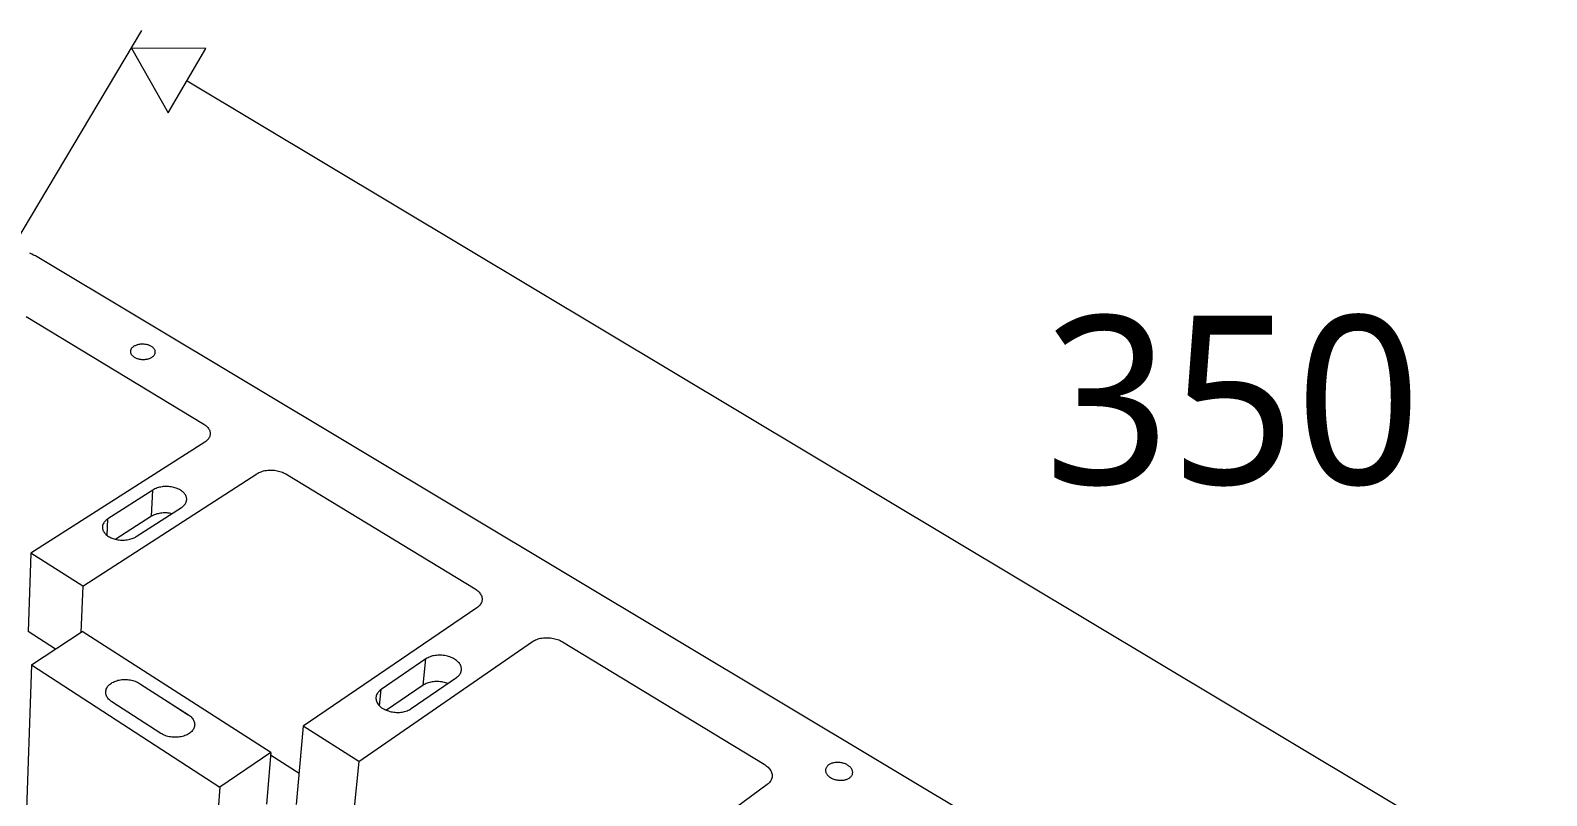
# Model space of a CAD drawing. Header units: millimetres. Extents: x 438 to 4638, y 478 to 3448.
# Drawn here: x 2891.9 to 3071.9, y 2415.5 to 2506.3 of the extents above; entities that cross this region are included whole.
import ezdxf

# ---------------------------------------------------------------- set-up
doc = ezdxf.new("R2010")
doc.units = ezdxf.units.MM
doc.styles.add('微軟正黑體-20', font='Microsoft JhengHei.ttf', dxfattribs={"height": 20})

msp = doc.modelspace()

# ---------------------------------------------------------------- linework, layer by layer
at = {"lineweight": 5}
for p, q in [((2889.96, 2480.78), (2905.17, 2506.3)), ((2910.53, 2500.31), (3120.37, 2374.65)), ((2892.1, 2479.74), (2891.87, 2479.84)), ((2892.31, 2479.63), (2892.1, 2479.74)), ((2892.52, 2479.52), (2892.31, 2479.63)), ((3111.41, 2348.43), (2892.52, 2479.52)), ((2891.43, 2472.35), (2912.52, 2459.55)), ((2903.82, 2468.28), (2903.81, 2468.22)), ((2903.81, 2468.22), (2903.81, 2468.16)), ((2903.81, 2468.16), (2903.81, 2468.1)), ((2903.81, 2468.1), (2903.82, 2468.04)), ((2903.83, 2468.34), (2903.82, 2468.28)), ((2903.82, 2468.04), (2903.84, 2467.98)), ((2903.85, 2468.39), (2903.83, 2468.34)), ((2903.84, 2467.98), (2903.87, 2467.92)), ((2903.87, 2468.45), (2903.85, 2468.39)), ((2903.91, 2468.5), (2903.87, 2468.45)), ((2903.87, 2467.92), (2903.9, 2467.87)), ((2903.9, 2467.87), (2903.93, 2467.81)), ((2903.94, 2468.56), (2903.91, 2468.5)), ((2903.99, 2468.61), (2903.94, 2468.56)), ((2904.04, 2468.66), (2903.99, 2468.61)), ((2904.09, 2468.71), (2904.04, 2468.66)), ((2904.15, 2468.75), (2904.09, 2468.71)), ((2904.21, 2468.8), (2904.15, 2468.75)), ((2904.28, 2468.84), (2904.21, 2468.8)), ((2904.36, 2468.87), (2904.28, 2468.84)), ((2904.43, 2468.91), (2904.36, 2468.87)), ((2904.51, 2468.94), (2904.43, 2468.91)), ((2904.6, 2468.96), (2904.51, 2468.94)), ((2904.69, 2468.99), (2904.6, 2468.96)), ((2904.78, 2469.01), (2904.69, 2468.99)), ((2904.87, 2469.03), (2904.78, 2469.01)), ((2904.96, 2469.04), (2904.87, 2469.03)), ((2905.06, 2469.05), (2904.96, 2469.04)), ((2905.15, 2469.05), (2905.06, 2469.05)), ((2905.25, 2469.05), (2905.15, 2469.05)), ((2905.34, 2469.05), (2905.25, 2469.05)), ((2905.44, 2469.05), (2905.34, 2469.05)), ((2905.54, 2469.03), (2905.44, 2469.05)), ((2905.63, 2469.02), (2905.54, 2469.03)), ((2905.72, 2469), (2905.63, 2469.02)), ((2905.82, 2468.98), (2905.72, 2469)), ((2905.9, 2468.96), (2905.82, 2468.98)), ((2905.99, 2468.93), (2905.9, 2468.96)), ((2906.07, 2468.9), (2905.99, 2468.93)), ((2906.15, 2468.86), (2906.07, 2468.9)), ((2906.23, 2468.82), (2906.15, 2468.86)), ((2906.3, 2468.78), (2906.23, 2468.82)), ((2906.37, 2468.74), (2906.3, 2468.78)), ((2906.43, 2468.69), (2906.37, 2468.74)), ((2906.49, 2468.65), (2906.43, 2468.69)), ((2906.55, 2468.59), (2906.49, 2468.65)), ((2906.59, 2468.54), (2906.55, 2468.59)), ((2906.64, 2468.49), (2906.59, 2468.54)), ((2906.67, 2468.43), (2906.64, 2468.49)), ((2906.7, 2468.38), (2906.67, 2468.43)), ((2906.67, 2467.8), (2906.7, 2467.85)), ((2906.73, 2468.32), (2906.7, 2468.38)), ((2906.7, 2467.85), (2906.72, 2467.91)), ((2906.72, 2467.91), (2906.74, 2467.96)), ((2906.75, 2468.26), (2906.73, 2468.32)), ((2906.74, 2467.96), (2906.76, 2468.02)), ((2906.76, 2468.2), (2906.75, 2468.26)), ((2906.76, 2468.14), (2906.76, 2468.2)), ((2906.76, 2468.08), (2906.76, 2468.14)), ((2906.76, 2468.02), (2906.76, 2468.08)), ((2903.93, 2467.81), (2903.98, 2467.76)), ((2903.98, 2467.76), (2904.02, 2467.7)), ((2904.02, 2467.7), (2904.08, 2467.65)), ((2904.08, 2467.65), (2904.13, 2467.61)), ((2904.13, 2467.61), (2904.2, 2467.56)), ((2904.2, 2467.56), (2904.27, 2467.52)), ((2904.27, 2467.52), (2904.34, 2467.47)), ((2904.34, 2467.47), (2904.41, 2467.44)), ((2904.41, 2467.44), (2904.5, 2467.4)), ((2904.5, 2467.4), (2904.58, 2467.37)), ((2904.58, 2467.37), (2904.67, 2467.34)), ((2904.67, 2467.34), (2904.75, 2467.32)), ((2904.75, 2467.32), (2904.85, 2467.29)), ((2904.85, 2467.29), (2904.94, 2467.28)), ((2904.94, 2467.28), (2905.03, 2467.26)), ((2905.03, 2467.26), (2905.13, 2467.25)), ((2905.13, 2467.25), (2905.23, 2467.25)), ((2905.23, 2467.25), (2905.32, 2467.24)), ((2905.32, 2467.24), (2905.42, 2467.25)), ((2905.42, 2467.25), (2905.52, 2467.25)), ((2905.52, 2467.25), (2905.61, 2467.26)), ((2905.61, 2467.26), (2905.71, 2467.27)), ((2905.71, 2467.27), (2905.8, 2467.29)), ((2905.8, 2467.29), (2905.89, 2467.31)), ((2905.89, 2467.31), (2905.97, 2467.33)), ((2905.97, 2467.33), (2906.06, 2467.36)), ((2906.06, 2467.36), (2906.14, 2467.39)), ((2906.14, 2467.39), (2906.22, 2467.43)), ((2906.22, 2467.43), (2906.29, 2467.46)), ((2906.29, 2467.46), (2906.36, 2467.5)), ((2906.36, 2467.5), (2906.42, 2467.55)), ((2906.42, 2467.55), (2906.48, 2467.59)), ((2906.48, 2467.59), (2906.54, 2467.64)), ((2906.54, 2467.64), (2906.59, 2467.69)), ((2906.59, 2467.69), (2906.63, 2467.74)), ((2906.63, 2467.74), (2906.67, 2467.8)), ((2912.52, 2459.55), (2912.63, 2459.48)), ((2912.63, 2459.48), (2912.74, 2459.4)), ((2912.74, 2459.4), (2912.83, 2459.32)), ((2912.83, 2459.32), (2912.92, 2459.24)), ((2912.92, 2459.24), (2913, 2459.15)), ((2913, 2459.15), (2913.07, 2459.06)), ((2913.07, 2459.06), (2913.13, 2458.97)), ((2913.13, 2458.97), (2913.18, 2458.88)), ((2913.18, 2458.88), (2913.22, 2458.78)), ((2912.63, 2457.43), (2891.97, 2444.24)), ((2912.74, 2457.51), (2912.63, 2457.43)), ((2912.83, 2457.58), (2912.74, 2457.51)), ((2912.92, 2457.66), (2912.83, 2457.58)), ((2913, 2457.74), (2912.92, 2457.66)), ((2913.07, 2457.83), (2913, 2457.74)), ((2913.13, 2457.92), (2913.07, 2457.83)), ((2913.18, 2458.01), (2913.13, 2457.92)), ((2913.22, 2458.1), (2913.18, 2458.01)), ((2913.22, 2458.78), (2913.25, 2458.69)), ((2913.25, 2458.2), (2913.22, 2458.1)), ((2913.25, 2458.69), (2913.27, 2458.59)), ((2913.27, 2458.3), (2913.25, 2458.2)), ((2913.27, 2458.59), (2913.28, 2458.49)), ((2913.28, 2458.39), (2913.27, 2458.3)), ((2913.28, 2458.49), (2913.28, 2458.39)), ((2898.16, 2440.31), (2918.82, 2453.67)), ((2918.82, 2453.67), (2918.94, 2453.74)), ((2918.94, 2453.74), (2919.06, 2453.8)), ((2919.06, 2453.8), (2919.19, 2453.86)), ((2919.19, 2453.86), (2919.33, 2453.91)), ((2919.33, 2453.91), (2919.47, 2453.96)), ((2919.47, 2453.96), (2919.62, 2454)), ((2919.62, 2454), (2919.78, 2454.04)), ((2919.78, 2454.04), (2919.94, 2454.06)), ((2919.94, 2454.06), (2920.1, 2454.08)), ((2920.1, 2454.08), (2920.26, 2454.1)), ((2920.26, 2454.1), (2920.42, 2454.1)), ((2920.42, 2454.1), (2920.59, 2454.1)), ((2920.59, 2454.1), (2920.75, 2454.09)), ((2920.75, 2454.09), (2920.92, 2454.08)), ((2920.92, 2454.08), (2921.08, 2454.06)), ((2921.08, 2454.06), (2921.24, 2454.03)), ((2921.24, 2454.03), (2921.4, 2453.99)), ((2921.4, 2453.99), (2921.56, 2453.95)), ((2921.56, 2453.95), (2921.71, 2453.9)), ((2921.71, 2453.9), (2921.85, 2453.85)), ((2921.85, 2453.85), (2921.99, 2453.78)), ((2921.99, 2453.78), (2922.13, 2453.72)), ((2922.13, 2453.72), (2922.25, 2453.65)), ((2922.25, 2453.65), (2944.71, 2440.02)), ((2906.47, 2451.74), (2901.13, 2448.33)), ((2906.3, 2448.62), (2906.47, 2451.74)), ((2906.6, 2451.82), (2906.47, 2451.74)), ((2906.72, 2451.88), (2906.6, 2451.82)), ((2906.85, 2451.93), (2906.72, 2451.88)), ((2906.98, 2451.98), (2906.85, 2451.93)), ((2907.12, 2452.02), (2906.98, 2451.98)), ((2907.26, 2452.06), (2907.12, 2452.02)), ((2907.41, 2452.09), (2907.26, 2452.06)), ((2907.56, 2452.12), (2907.41, 2452.09)), ((2907.71, 2452.14), (2907.56, 2452.12)), ((2907.86, 2452.15), (2907.71, 2452.14)), ((2908.02, 2452.15), (2907.86, 2452.15)), ((2908.18, 2452.15), (2908.02, 2452.15)), ((2908.34, 2452.14), (2908.18, 2452.15)), ((2908.49, 2452.13), (2908.34, 2452.14)), ((2908.65, 2452.11), (2908.49, 2452.13)), ((2908.8, 2452.08), (2908.65, 2452.11)), ((2908.95, 2452.05), (2908.8, 2452.08)), ((2909.09, 2452.01), (2908.95, 2452.05)), ((2909.24, 2451.96), (2909.09, 2452.01)), ((2909.37, 2451.91), (2909.24, 2451.96)), ((2909.51, 2451.85), (2909.37, 2451.91)), ((2909.63, 2451.79), (2909.51, 2451.85)), ((2909.75, 2451.72), (2909.63, 2451.79)), ((2909.86, 2451.65), (2909.75, 2451.72)), ((2909.96, 2451.58), (2909.86, 2451.65)), ((2910.05, 2451.5), (2909.96, 2451.58)), ((2910.14, 2451.42), (2910.05, 2451.5)), ((2910.06, 2449.81), (2910.14, 2449.89)), ((2910.21, 2451.34), (2910.14, 2451.42)), ((2910.14, 2449.89), (2910.22, 2449.97)), ((2910.28, 2451.25), (2910.21, 2451.34)), ((2910.22, 2449.97), (2910.27, 2450.03)), ((2910.27, 2450.03), (2910.29, 2450.05)), ((2910.34, 2451.16), (2910.28, 2451.25)), ((2910.29, 2450.05), (2910.34, 2450.14)), ((2910.39, 2451.07), (2910.34, 2451.16)), ((2910.34, 2450.14), (2910.39, 2450.23)), ((2910.43, 2450.98), (2910.39, 2451.07)), ((2910.39, 2450.23), (2910.43, 2450.32)), ((2910.46, 2450.89), (2910.43, 2450.98)), ((2910.43, 2450.32), (2910.46, 2450.41)), ((2910.48, 2450.79), (2910.46, 2450.89)), ((2910.46, 2450.41), (2910.48, 2450.51)), ((2910.49, 2450.7), (2910.48, 2450.79)), ((2910.48, 2450.51), (2910.49, 2450.6)), ((2910.49, 2450.6), (2910.49, 2450.7)), ((2900.84, 2448.09), (2900.76, 2448.01)), ((2900.93, 2448.18), (2900.84, 2448.09)), ((2901.03, 2448.25), (2900.93, 2448.18)), ((2901.13, 2448.33), (2901.03, 2448.25)), ((2901.04, 2446.35), (2901.13, 2448.33)), ((2906.3, 2448.62), (2902.06, 2445.89)), ((2904.5, 2446.21), (2909.87, 2449.67)), ((2906.42, 2448.69), (2906.3, 2448.62)), ((2906.54, 2448.75), (2906.42, 2448.69)), ((2906.67, 2448.8), (2906.54, 2448.75)), ((2906.8, 2448.85), (2906.67, 2448.8)), ((2906.94, 2448.9), (2906.8, 2448.85)), ((2907.08, 2448.93), (2906.94, 2448.9)), ((2907.23, 2448.97), (2907.08, 2448.93)), ((2907.37, 2448.99), (2907.23, 2448.97)), ((2907.53, 2449.01), (2907.37, 2448.99)), ((2907.68, 2449.02), (2907.53, 2449.01)), ((2907.84, 2449.03), (2907.68, 2449.02)), ((2907.99, 2449.03), (2907.84, 2449.03)), ((2908.15, 2449.02), (2907.99, 2449.03)), ((2908.3, 2449), (2908.15, 2449.02)), ((2908.46, 2448.98), (2908.3, 2449)), ((2908.61, 2448.95), (2908.46, 2448.98)), ((2908.72, 2448.93), (2908.61, 2448.95)), ((2909.87, 2449.67), (2909.94, 2449.72)), ((2909.94, 2449.72), (2909.97, 2449.74)), ((2909.97, 2449.74), (2910.03, 2449.79)), ((2910.03, 2449.79), (2910.06, 2449.81)), ((2900.51, 2447.54), (2900.49, 2447.44)), ((2900.49, 2447.44), (2900.49, 2447.34)), ((2900.49, 2447.34), (2900.49, 2447.24)), ((2900.49, 2447.24), (2900.5, 2447.14)), ((2900.5, 2447.14), (2900.53, 2447.04)), ((2900.54, 2447.64), (2900.51, 2447.54)), ((2900.53, 2447.04), (2900.55, 2446.99)), ((2900.58, 2447.73), (2900.54, 2447.64)), ((2900.55, 2446.99), (2900.57, 2446.94)), ((2900.57, 2446.94), (2900.59, 2446.89)), ((2900.63, 2447.83), (2900.58, 2447.73)), ((2900.59, 2446.89), (2900.61, 2446.84)), ((2900.61, 2446.84), (2900.64, 2446.79)), ((2900.69, 2447.92), (2900.63, 2447.83)), ((2900.64, 2446.79), (2900.67, 2446.74)), ((2900.67, 2446.74), (2900.7, 2446.7)), ((2900.76, 2448.01), (2900.69, 2447.92)), ((2900.7, 2446.7), (2900.73, 2446.65)), ((2900.73, 2446.65), (2900.81, 2446.56)), ((2900.81, 2446.56), (2900.85, 2446.52)), ((2900.85, 2446.52), (2900.9, 2446.47)), ((2900.9, 2446.47), (2900.99, 2446.39)), ((2900.99, 2446.39), (2901.04, 2446.35)), ((2901.04, 2446.35), (2901.09, 2446.31)), ((2901.09, 2446.31), (2901.21, 2446.24)), ((2901.21, 2446.24), (2901.32, 2446.17)), ((2901.32, 2446.17), (2901.45, 2446.1)), ((2901.45, 2446.1), (2901.58, 2446.04)), ((2901.58, 2446.04), (2901.72, 2445.99)), ((2901.72, 2445.99), (2901.86, 2445.94)), ((2901.86, 2445.94), (2902.01, 2445.9)), ((2902.01, 2445.9), (2902.16, 2445.87)), ((2902.16, 2445.87), (2902.31, 2445.84)), ((2902.31, 2445.84), (2902.47, 2445.82)), ((2902.47, 2445.82), (2902.63, 2445.8)), ((2902.63, 2445.8), (2902.79, 2445.79)), ((2902.79, 2445.79), (2902.95, 2445.79)), ((2902.95, 2445.79), (2903.11, 2445.8)), ((2903.11, 2445.8), (2903.26, 2445.81)), ((2903.26, 2445.81), (2903.42, 2445.83)), ((2903.42, 2445.83), (2903.57, 2445.85)), ((2903.57, 2445.85), (2903.72, 2445.89)), ((2903.72, 2445.89), (2903.86, 2445.93)), ((2903.86, 2445.93), (2904, 2445.97)), ((2904, 2445.97), (2904.14, 2446.02)), ((2904.14, 2446.02), (2904.27, 2446.08)), ((2904.27, 2446.08), (2904.39, 2446.14)), ((2904.39, 2446.14), (2904.5, 2446.21)), ((2891.97, 2444.24), (2891.65, 2434.95)), ((2898.16, 2440.31), (2891.97, 2444.24)), ((2898.16, 2440.31), (2897.92, 2434.82)), ((2944.71, 2440.02), (2944.83, 2439.94)), ((2944.83, 2439.94), (2944.94, 2439.86)), ((2944.94, 2439.86), (2945.04, 2439.78)), ((2945.04, 2439.78), (2945.13, 2439.69)), ((2945.13, 2439.69), (2945.22, 2439.6)), ((2945.22, 2439.6), (2945.3, 2439.5)), ((2945.3, 2439.5), (2945.37, 2439.4)), ((2945.37, 2439.4), (2945.42, 2439.3)), ((2945.42, 2439.3), (2945.47, 2439.2)), ((2945.47, 2439.2), (2945.51, 2439.1)), ((2945.51, 2439.1), (2945.53, 2438.99)), ((2944.94, 2437.76), (2924.32, 2423.7)), ((2945.04, 2437.84), (2944.94, 2437.76)), ((2945.14, 2437.92), (2945.04, 2437.84)), ((2945.22, 2438), (2945.14, 2437.92)), ((2945.3, 2438.09), (2945.22, 2438)), ((2945.37, 2438.18), (2945.3, 2438.09)), ((2945.42, 2438.28), (2945.37, 2438.18)), ((2945.47, 2438.38), (2945.42, 2438.28)), ((2945.51, 2438.48), (2945.47, 2438.38)), ((2945.54, 2438.58), (2945.51, 2438.48)), ((2945.53, 2438.99), (2945.55, 2438.89)), ((2945.55, 2438.68), (2945.54, 2438.58)), ((2945.55, 2438.89), (2945.56, 2438.78)), ((2945.56, 2438.78), (2945.55, 2438.68)), ((2894.91, 2432.86), (2891.65, 2434.95)), ((2892.05, 2431), (2898.09, 2434.93)), ((2920.46, 2420.59), (2898.09, 2434.93)), ((2930.92, 2419.5), (2951.53, 2433.75)), ((2951.53, 2433.75), (2951.65, 2433.82)), ((2951.65, 2433.82), (2951.77, 2433.89)), ((2951.77, 2433.89), (2951.91, 2433.95)), ((2951.91, 2433.95), (2952.05, 2434.01)), ((2952.05, 2434.01), (2952.19, 2434.06)), ((2952.19, 2434.06), (2952.34, 2434.1)), ((2952.34, 2434.1), (2952.5, 2434.14)), ((2952.5, 2434.14), (2952.66, 2434.17)), ((2952.66, 2434.17), (2952.83, 2434.19)), ((2952.83, 2434.19), (2952.99, 2434.2)), ((2952.99, 2434.2), (2953.16, 2434.21)), ((2953.16, 2434.21), (2953.34, 2434.21)), ((2953.34, 2434.21), (2953.51, 2434.2)), ((2953.51, 2434.2), (2953.68, 2434.19)), ((2953.68, 2434.19), (2953.85, 2434.16)), ((2953.85, 2434.16), (2954.02, 2434.13)), ((2954.02, 2434.13), (2954.18, 2434.09)), ((2954.18, 2434.09), (2954.34, 2434.05)), ((2954.34, 2434.05), (2954.5, 2434)), ((2954.5, 2434), (2954.65, 2433.94)), ((2954.65, 2433.94), (2954.8, 2433.87)), ((2954.8, 2433.87), (2954.94, 2433.8)), ((2954.94, 2433.8), (2955.08, 2433.73)), ((2955.08, 2433.73), (2979.04, 2419.19)), ((2939.14, 2431.84), (2939.01, 2431.77)), ((2939.26, 2431.9), (2939.14, 2431.84)), ((2939.4, 2431.95), (2939.26, 2431.9)), ((2939.54, 2432), (2939.4, 2431.95)), ((2939.68, 2432.04), (2939.54, 2432)), ((2939.83, 2432.07), (2939.68, 2432.04)), ((2939.99, 2432.1), (2939.83, 2432.07)), ((2940.15, 2432.11), (2939.99, 2432.1)), ((2940.31, 2432.13), (2940.15, 2432.11)), ((2940.47, 2432.13), (2940.31, 2432.13)), ((2940.63, 2432.13), (2940.47, 2432.13)), ((2940.79, 2432.12), (2940.63, 2432.13)), ((2940.95, 2432.11), (2940.79, 2432.12)), ((2941.11, 2432.09), (2940.95, 2432.11)), ((2941.27, 2432.06), (2941.11, 2432.09)), ((2941.43, 2432.02), (2941.27, 2432.06)), ((2941.58, 2431.98), (2941.43, 2432.02)), ((2941.73, 2431.93), (2941.58, 2431.98)), ((2941.88, 2431.87), (2941.73, 2431.93)), ((2942.01, 2431.81), (2941.88, 2431.87)), ((2892.05, 2431), (2891.02, 2401.39)), ((2892.05, 2431), (2914.43, 2416.48)), ((2938.89, 2431.7), (2933.56, 2428.05)), ((2938.54, 2428.57), (2938.89, 2431.7)), ((2939.01, 2431.77), (2938.89, 2431.7)), ((2942.15, 2431.75), (2942.01, 2431.81)), ((2942.27, 2431.68), (2942.15, 2431.75)), ((2942.39, 2431.6), (2942.27, 2431.68)), ((2942.5, 2431.52), (2942.39, 2431.6)), ((2942.6, 2431.44), (2942.5, 2431.52)), ((2942.69, 2431.35), (2942.6, 2431.44)), ((2942.77, 2431.27), (2942.69, 2431.35)), ((2942.85, 2431.17), (2942.77, 2431.27)), ((2942.91, 2431.08), (2942.85, 2431.17)), ((2942.97, 2430.98), (2942.91, 2431.08)), ((2943.02, 2430.88), (2942.97, 2430.98)), ((2942.98, 2429.98), (2943.02, 2430.08)), ((2943.05, 2430.78), (2943.02, 2430.88)), ((2943.02, 2430.08), (2943.06, 2430.18)), ((2943.08, 2430.68), (2943.05, 2430.78)), ((2943.06, 2430.18), (2943.08, 2430.28)), ((2943.09, 2430.58), (2943.08, 2430.68)), ((2943.08, 2430.28), (2943.1, 2430.38)), ((2943.1, 2430.48), (2943.09, 2430.58)), ((2943.1, 2430.38), (2943.1, 2430.48)), ((2900.99, 2428.21), (2901.04, 2428.31)), ((2901.04, 2428.31), (2901.1, 2428.4)), ((2901.1, 2428.4), (2901.17, 2428.49)), ((2901.17, 2428.49), (2901.25, 2428.57)), ((2901.25, 2428.57), (2901.34, 2428.65)), ((2901.34, 2428.65), (2901.43, 2428.73)), ((2901.43, 2428.73), (2901.54, 2428.81)), ((2901.54, 2428.81), (2901.65, 2428.88)), ((2901.65, 2428.88), (2901.78, 2428.94)), ((2901.78, 2428.94), (2901.91, 2429)), ((2901.91, 2429), (2902.04, 2429.06)), ((2902.04, 2429.06), (2902.19, 2429.11)), ((2902.19, 2429.11), (2902.33, 2429.15)), ((2902.33, 2429.15), (2902.48, 2429.18)), ((2902.48, 2429.18), (2902.64, 2429.21)), ((2902.64, 2429.21), (2902.8, 2429.23)), ((2902.8, 2429.23), (2902.96, 2429.24)), ((2902.96, 2429.24), (2903.12, 2429.25)), ((2903.12, 2429.25), (2903.28, 2429.25)), ((2903.28, 2429.25), (2903.44, 2429.24)), ((2903.44, 2429.24), (2903.61, 2429.22)), ((2903.61, 2429.22), (2903.77, 2429.2)), ((2903.77, 2429.2), (2903.92, 2429.17)), ((2903.92, 2429.17), (2904.08, 2429.14)), ((2904.08, 2429.14), (2904.23, 2429.09)), ((2904.23, 2429.09), (2904.37, 2429.04)), ((2904.37, 2429.04), (2904.51, 2428.99)), ((2904.51, 2428.99), (2904.65, 2428.92)), ((2904.65, 2428.92), (2904.78, 2428.86)), ((2904.78, 2428.86), (2904.9, 2428.78)), ((2904.9, 2428.78), (2904.96, 2428.75)), ((2904.96, 2428.75), (2905.02, 2428.71)), ((2905.02, 2428.71), (2907.84, 2426.88)), ((2938.54, 2428.57), (2934.21, 2425.59)), ((2937.15, 2425.79), (2942.51, 2429.48)), ((2938.67, 2428.65), (2938.54, 2428.57)), ((2938.79, 2428.71), (2938.67, 2428.65)), ((2938.91, 2428.77), (2938.79, 2428.71)), ((2939.05, 2428.82), (2938.91, 2428.77)), ((2939.19, 2428.87), (2939.05, 2428.82)), ((2939.33, 2428.91), (2939.19, 2428.87)), ((2939.48, 2428.94), (2939.33, 2428.91)), ((2939.64, 2428.97), (2939.48, 2428.94)), ((2939.79, 2428.99), (2939.64, 2428.97)), ((2939.95, 2429), (2939.79, 2428.99)), ((2940.11, 2429.01), (2939.95, 2429)), ((2940.27, 2429.01), (2940.11, 2429.01)), ((2940.43, 2429), (2940.27, 2429.01)), ((2940.6, 2428.98), (2940.43, 2429)), ((2940.76, 2428.96), (2940.6, 2428.98)), ((2940.91, 2428.93), (2940.76, 2428.96)), ((2941.07, 2428.89), (2940.91, 2428.93)), ((2941.22, 2428.85), (2941.07, 2428.89)), ((2941.37, 2428.8), (2941.22, 2428.85)), ((2941.47, 2428.77), (2941.37, 2428.8)), ((2942.51, 2429.48), (2942.61, 2429.56)), ((2942.61, 2429.56), (2942.7, 2429.63)), ((2942.7, 2429.63), (2942.75, 2429.68)), ((2942.75, 2429.68), (2942.78, 2429.72)), ((2942.78, 2429.72), (2942.86, 2429.8)), ((2942.86, 2429.8), (2942.92, 2429.89)), ((2942.92, 2429.89), (2942.98, 2429.98)), ((2900.88, 2427.81), (2900.89, 2427.91)), ((2900.88, 2427.71), (2900.88, 2427.81)), ((2900.88, 2427.61), (2900.88, 2427.71)), ((2900.9, 2427.51), (2900.88, 2427.61)), ((2900.89, 2427.91), (2900.91, 2428.01)), ((2900.93, 2427.41), (2900.9, 2427.51)), ((2900.91, 2428.01), (2900.94, 2428.11)), ((2900.97, 2427.31), (2900.93, 2427.41)), ((2900.94, 2428.11), (2900.99, 2428.21)), ((2901.02, 2427.21), (2900.97, 2427.31)), ((2901.08, 2427.11), (2901.02, 2427.21)), ((2901.14, 2427.02), (2901.08, 2427.11)), ((2901.22, 2426.93), (2901.14, 2427.02)), ((2901.31, 2426.84), (2901.22, 2426.93)), ((2901.4, 2426.76), (2901.31, 2426.84)), ((2901.5, 2426.68), (2901.4, 2426.76)), ((2901.61, 2426.6), (2901.5, 2426.68)), ((2907.41, 2422.85), (2901.61, 2426.6)), ((2907.84, 2426.88), (2910.7, 2425.06)), ((2907.84, 2426.88), (2910.68, 2425.04)), ((2932.96, 2427.21), (2932.95, 2427.1)), ((2932.95, 2427.1), (2932.95, 2427)), ((2932.95, 2427), (2932.96, 2426.89)), ((2932.99, 2427.31), (2932.96, 2427.21)), ((2932.96, 2426.89), (2932.98, 2426.78)), ((2932.98, 2426.78), (2933.01, 2426.67)), ((2933.02, 2427.42), (2932.99, 2427.31)), ((2933.01, 2426.67), (2933.05, 2426.57)), ((2933.07, 2427.52), (2933.02, 2427.42)), ((2933.05, 2426.57), (2933.1, 2426.46)), ((2933.13, 2427.62), (2933.07, 2427.52)), ((2933.1, 2426.46), (2933.17, 2426.36)), ((2933.2, 2427.71), (2933.13, 2427.62)), ((2933.27, 2427.8), (2933.2, 2427.71)), ((2933.36, 2427.89), (2933.27, 2427.8)), ((2933.36, 2426.13), (2933.56, 2428.05)), ((2933.46, 2427.97), (2933.36, 2427.89)), ((2933.56, 2428.05), (2933.46, 2427.97)), ((2910.7, 2425.06), (2910.81, 2424.98)), ((2910.81, 2424.98), (2910.92, 2424.89)), ((2910.92, 2424.89), (2911.01, 2424.81)), ((2911.01, 2424.81), (2911.1, 2424.71)), ((2911.1, 2424.71), (2911.18, 2424.62)), ((2933.17, 2426.36), (2933.24, 2426.26)), ((2933.24, 2426.26), (2933.32, 2426.17)), ((2933.32, 2426.17), (2933.42, 2426.07)), ((2933.42, 2426.07), (2933.52, 2425.98)), ((2933.52, 2425.98), (2933.63, 2425.9)), ((2933.63, 2425.9), (2933.75, 2425.82)), ((2933.75, 2425.82), (2933.88, 2425.75)), ((2933.88, 2425.75), (2934.01, 2425.68)), ((2934.01, 2425.68), (2934.15, 2425.61)), ((2934.15, 2425.61), (2934.29, 2425.56)), ((2934.29, 2425.56), (2934.44, 2425.51)), ((2934.44, 2425.51), (2934.6, 2425.46)), ((2934.6, 2425.46), (2934.76, 2425.43)), ((2934.76, 2425.43), (2934.92, 2425.4)), ((2934.92, 2425.4), (2935.08, 2425.37)), ((2935.08, 2425.37), (2935.24, 2425.36)), ((2935.24, 2425.36), (2935.41, 2425.35)), ((2935.41, 2425.35), (2935.57, 2425.35)), ((2935.57, 2425.35), (2935.74, 2425.35)), ((2935.74, 2425.35), (2935.9, 2425.37)), ((2935.9, 2425.37), (2936.06, 2425.39)), ((2936.06, 2425.39), (2936.21, 2425.41)), ((2936.21, 2425.41), (2936.36, 2425.45)), ((2936.36, 2425.45), (2936.51, 2425.49)), ((2936.51, 2425.49), (2936.65, 2425.54)), ((2936.65, 2425.54), (2936.79, 2425.59)), ((2936.79, 2425.59), (2936.92, 2425.65)), ((2936.92, 2425.65), (2937.04, 2425.72)), ((2937.04, 2425.72), (2937.15, 2425.79)), ((2907.54, 2422.78), (2907.41, 2422.85)), ((2910.79, 2422.84), (2910.67, 2422.77)), ((2910.89, 2422.92), (2910.79, 2422.84)), ((2910.99, 2423), (2910.89, 2422.92)), ((2911.08, 2423.09), (2910.99, 2423)), ((2911.16, 2423.18), (2911.08, 2423.09)), ((2911.23, 2423.27), (2911.16, 2423.18)), ((2911.18, 2424.62), (2911.25, 2424.52)), ((2911.29, 2423.37), (2911.23, 2423.27)), ((2911.25, 2424.52), (2911.31, 2424.42)), ((2911.34, 2423.47), (2911.29, 2423.37)), ((2911.31, 2424.42), (2911.35, 2424.32)), ((2911.38, 2423.57), (2911.34, 2423.47)), ((2911.35, 2424.32), (2911.39, 2424.21)), ((2911.41, 2423.68), (2911.38, 2423.57)), ((2911.39, 2424.21), (2911.42, 2424.1)), ((2911.43, 2423.78), (2911.41, 2423.68)), ((2911.42, 2424.1), (2911.43, 2424)), ((2911.43, 2424), (2911.44, 2423.89)), ((2911.44, 2423.89), (2911.43, 2423.78)), ((2924.32, 2423.7), (2923.49, 2414.42)), ((2930.92, 2419.5), (2924.32, 2423.7)), ((2907.67, 2422.71), (2907.54, 2422.78)), ((2907.8, 2422.65), (2907.67, 2422.71)), ((2907.94, 2422.59), (2907.8, 2422.65)), ((2908.09, 2422.54), (2907.94, 2422.59)), ((2908.24, 2422.5), (2908.09, 2422.54)), ((2908.4, 2422.46), (2908.24, 2422.5)), ((2908.56, 2422.43), (2908.4, 2422.46)), ((2908.72, 2422.41), (2908.56, 2422.43)), ((2908.88, 2422.4), (2908.72, 2422.41)), ((2909.04, 2422.39), (2908.88, 2422.4)), ((2909.21, 2422.39), (2909.04, 2422.39)), ((2909.37, 2422.4), (2909.21, 2422.39)), ((2909.53, 2422.41), (2909.37, 2422.4)), ((2909.69, 2422.43), (2909.53, 2422.41)), ((2909.84, 2422.46), (2909.69, 2422.43)), ((2909.99, 2422.49), (2909.84, 2422.46)), ((2910.14, 2422.54), (2909.99, 2422.49)), ((2910.28, 2422.59), (2910.14, 2422.54)), ((2910.42, 2422.64), (2910.28, 2422.59)), ((2910.55, 2422.7), (2910.42, 2422.64)), ((2910.67, 2422.77), (2910.55, 2422.7)), ((2920.46, 2420.59), (2914.43, 2416.48)), ((2920.46, 2420.59), (2919.95, 2414.44)), ((2920.44, 2420.32), (2923.82, 2418.15)), ((2930.92, 2419.5), (2930.34, 2413.65)), ((2986.9, 2419.23), (2986.82, 2419.19)), ((2986.98, 2419.27), (2986.9, 2419.23)), ((2987.07, 2419.3), (2986.98, 2419.27)), ((2987.16, 2419.33), (2987.07, 2419.3)), ((2987.25, 2419.35), (2987.16, 2419.33)), ((2987.35, 2419.37), (2987.25, 2419.35)), ((2987.45, 2419.39), (2987.35, 2419.37)), ((2987.55, 2419.4), (2987.45, 2419.39)), ((2987.65, 2419.4), (2987.55, 2419.4)), ((2987.76, 2419.4), (2987.65, 2419.4)), ((2987.86, 2419.4), (2987.76, 2419.4)), ((2987.97, 2419.39), (2987.86, 2419.4)), ((2988.07, 2419.38), (2987.97, 2419.39)), ((2988.18, 2419.37), (2988.07, 2419.38)), ((2988.28, 2419.35), (2988.18, 2419.37)), ((2988.38, 2419.32), (2988.28, 2419.35)), ((2988.48, 2419.29), (2988.38, 2419.32)), ((2988.58, 2419.26), (2988.48, 2419.29)), ((2988.68, 2419.22), (2988.58, 2419.26)), ((2979.04, 2419.19), (2979.16, 2419.1)), ((2979.16, 2419.1), (2979.28, 2419.02)), ((2979.28, 2419.02), (2979.39, 2418.93)), ((2979.39, 2418.93), (2979.5, 2418.83)), ((2979.5, 2418.83), (2979.59, 2418.73)), ((2979.59, 2418.73), (2979.68, 2418.63)), ((2979.68, 2418.63), (2979.75, 2418.53)), ((2979.75, 2418.53), (2979.82, 2418.42)), ((2979.82, 2418.42), (2979.87, 2418.31)), ((2979.87, 2418.31), (2979.92, 2418.2)), ((2979.92, 2417.43), (2979.88, 2417.33)), ((2979.92, 2418.2), (2979.95, 2418.09)), ((2979.95, 2417.54), (2979.92, 2417.43)), ((2979.95, 2418.09), (2979.97, 2417.98)), ((2979.97, 2417.65), (2979.95, 2417.54)), ((2979.97, 2417.98), (2979.98, 2417.87)), ((2979.98, 2417.76), (2979.97, 2417.65)), ((2979.98, 2417.87), (2979.98, 2417.76)), ((2986.33, 2418.56), (2986.32, 2418.49)), ((2986.32, 2418.49), (2986.32, 2418.42)), ((2986.32, 2418.42), (2986.33, 2418.35)), ((2986.34, 2418.63), (2986.33, 2418.56)), ((2986.33, 2418.35), (2986.35, 2418.28)), ((2986.36, 2418.7), (2986.34, 2418.63)), ((2986.35, 2418.28), (2986.37, 2418.22)), ((2986.39, 2418.76), (2986.36, 2418.7)), ((2986.37, 2418.22), (2986.4, 2418.15)), ((2986.42, 2418.82), (2986.39, 2418.76)), ((2986.4, 2418.15), (2986.43, 2418.08)), ((2986.46, 2418.88), (2986.42, 2418.82)), ((2986.43, 2418.08), (2986.47, 2418.01)), ((2986.51, 2418.94), (2986.46, 2418.88)), ((2986.47, 2418.01), (2986.52, 2417.95)), ((2986.56, 2419), (2986.51, 2418.94)), ((2986.52, 2417.95), (2986.57, 2417.88)), ((2986.61, 2419.05), (2986.56, 2419)), ((2986.57, 2417.88), (2986.63, 2417.82)), ((2986.68, 2419.1), (2986.61, 2419.05)), ((2986.63, 2417.82), (2986.7, 2417.76)), ((2986.75, 2419.15), (2986.68, 2419.1)), ((2986.7, 2417.76), (2986.77, 2417.71)), ((2986.82, 2419.19), (2986.75, 2419.15)), ((2986.77, 2417.71), (2986.85, 2417.65)), ((2986.85, 2417.65), (2986.93, 2417.6)), ((2986.93, 2417.6), (2987.01, 2417.55)), ((2987.01, 2417.55), (2987.1, 2417.51)), ((2987.1, 2417.51), (2987.19, 2417.47)), ((2987.19, 2417.47), (2987.29, 2417.43)), ((2987.29, 2417.43), (2987.38, 2417.39)), ((2988.77, 2419.18), (2988.68, 2419.22)), ((2988.86, 2419.14), (2988.77, 2419.18)), ((2988.94, 2419.09), (2988.86, 2419.14)), ((2988.89, 2417.42), (2988.97, 2417.45)), ((2989.02, 2419.04), (2988.94, 2419.09)), ((2988.97, 2417.45), (2989.05, 2417.49)), ((2989.1, 2418.98), (2989.02, 2419.04)), ((2989.05, 2417.49), (2989.13, 2417.54)), ((2989.17, 2418.93), (2989.1, 2418.98)), ((2989.13, 2417.54), (2989.2, 2417.58)), ((2989.23, 2418.87), (2989.17, 2418.93)), ((2989.2, 2417.58), (2989.26, 2417.64)), ((2989.29, 2418.8), (2989.23, 2418.87)), ((2989.26, 2417.64), (2989.32, 2417.69)), ((2989.35, 2418.74), (2989.29, 2418.8)), ((2989.32, 2417.69), (2989.37, 2417.74)), ((2989.4, 2418.68), (2989.35, 2418.74)), ((2989.37, 2417.74), (2989.41, 2417.8)), ((2989.44, 2418.61), (2989.4, 2418.68)), ((2989.41, 2417.8), (2989.45, 2417.86)), ((2989.47, 2418.54), (2989.44, 2418.61)), ((2989.45, 2417.86), (2989.48, 2417.93)), ((2989.5, 2418.47), (2989.47, 2418.54)), ((2989.48, 2417.93), (2989.51, 2417.99)), ((2989.52, 2418.4), (2989.5, 2418.47)), ((2989.51, 2417.99), (2989.53, 2418.06)), ((2989.54, 2418.33), (2989.52, 2418.4)), ((2989.53, 2418.06), (2989.54, 2418.13)), ((2989.55, 2418.26), (2989.54, 2418.33)), ((2989.54, 2418.13), (2989.55, 2418.2)), ((2989.55, 2418.2), (2989.55, 2418.26)), ((2914.43, 2416.48), (2914.24, 2413.86)), ((2979.4, 2416.78), (2958.87, 2401.74)), ((2979.51, 2416.86), (2979.4, 2416.78)), ((2979.6, 2416.94), (2979.51, 2416.86)), ((2979.68, 2417.03), (2979.6, 2416.94)), ((2979.76, 2417.13), (2979.68, 2417.03)), ((2979.82, 2417.23), (2979.76, 2417.13)), ((2979.88, 2417.33), (2979.82, 2417.23)), ((2987.38, 2417.39), (2987.48, 2417.37)), ((2987.48, 2417.37), (2987.59, 2417.34)), ((2987.59, 2417.34), (2987.69, 2417.32)), ((2987.69, 2417.32), (2987.8, 2417.3)), ((2987.8, 2417.3), (2987.9, 2417.29)), ((2987.9, 2417.29), (2988.01, 2417.28)), ((2988.01, 2417.28), (2988.11, 2417.28)), ((2988.11, 2417.28), (2988.22, 2417.28)), ((2988.22, 2417.28), (2988.32, 2417.29)), ((2988.32, 2417.29), (2988.42, 2417.3)), ((2988.42, 2417.3), (2988.52, 2417.31)), ((2988.52, 2417.31), (2988.62, 2417.33)), ((2988.62, 2417.33), (2988.71, 2417.36)), ((2988.71, 2417.36), (2988.8, 2417.39)), ((2988.8, 2417.39), (2988.89, 2417.42))]:
    msp.add_line(p, q, dxfattribs=at)
msp.add_lwpolyline([(2912.77, 2504.13), (2903.92, 2504.2), (2908.28, 2496.5)], close=True, dxfattribs=at)

# ---------------------------------------------------------------- texts
at = {"lineweight": 5, "insert": (3012.32, 2462.29), "char_height": 20, "width": 66.475, "attachment_point": 4, "style": '微軟正黑體-20'}
msp.add_mtext('350', dxfattribs=at)

doc.saveas('drawing.dxf')
